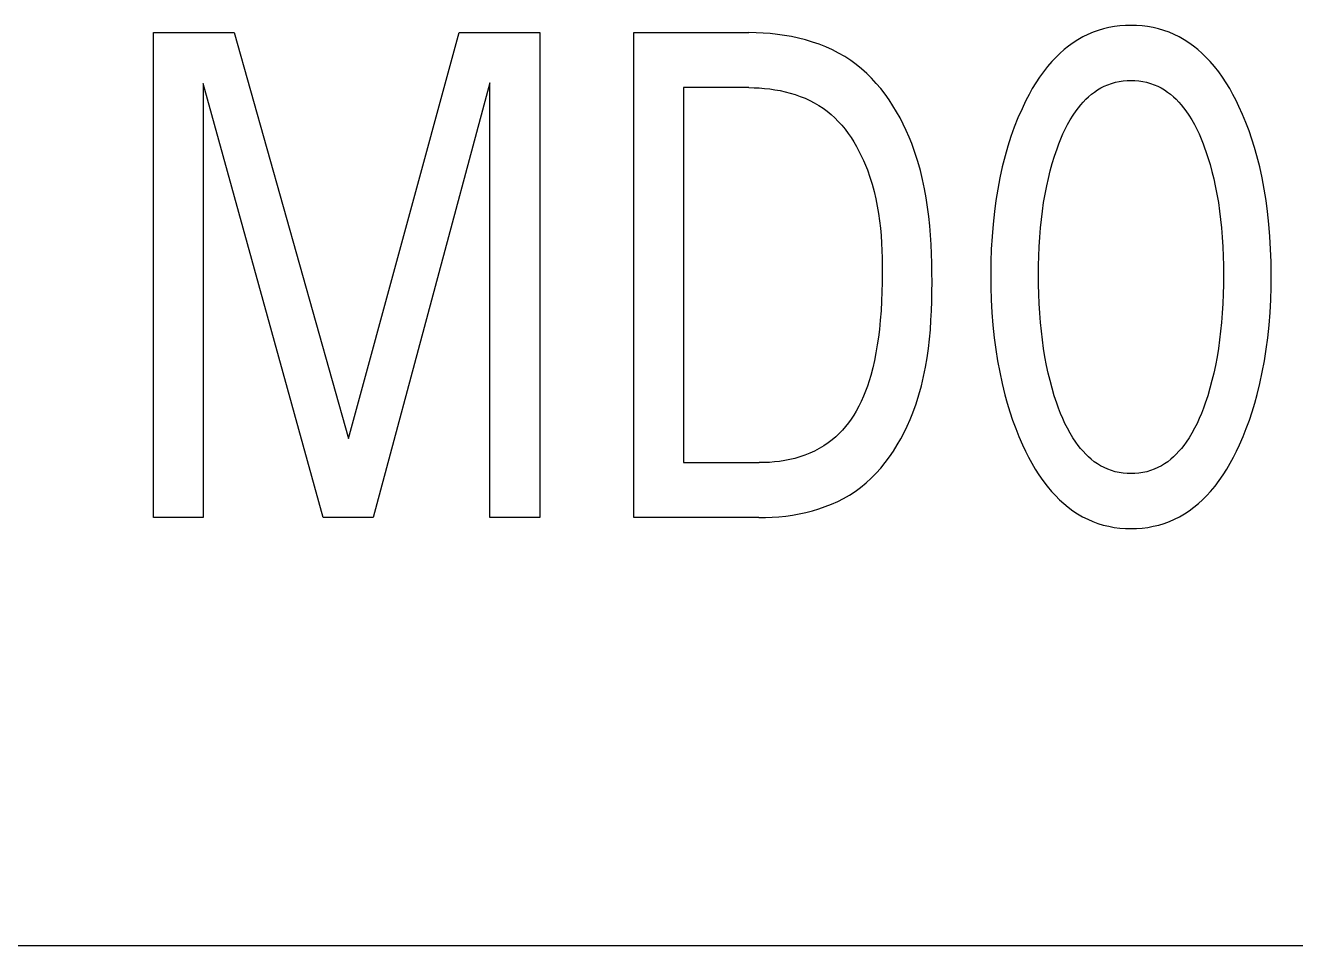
# Model space of a CAD drawing. Extents: x 0 to 420, y 0 to 297.
# Drawn here: x 193.294 to 197.747, y 186.173 to 189.398 of the extents above; entities that cross this region are included whole.
import ezdxf

# ---------------------------------------------------------------- set-up
doc = ezdxf.new("R2010")
doc.units = 0
doc.header["$LTSCALE"] = 23.1
doc.layers.add('10000_FRONT', color=7, linetype='CONTINUOUS')

msp = doc.modelspace()

# ---------------------------------------------------------------- linework, layer by layer
at = {"layer": '10000_FRONT', "color": 7, "linetype": 'CONTINUOUS'}
for p, q in [((197.0736, 189.3858), (197.055, 189.3803)), ((197.0925, 189.3902), (197.0736, 189.3858)), ((197.1116, 189.3936), (197.0925, 189.3902)), ((197.131, 189.396), (197.1116, 189.3936)), ((197.1504, 189.3975), (197.131, 189.396)), ((197.1699, 189.398), (197.1504, 189.3975)), ((197.1894, 189.3975), (197.1699, 189.398)), ((197.2089, 189.3961), (197.1894, 189.3975)), ((197.2283, 189.3936), (197.2089, 189.3961)), ((197.2475, 189.3902), (197.2283, 189.3936)), ((197.2664, 189.3858), (197.2475, 189.3902)), ((197.2851, 189.3804), (197.2664, 189.3858)), ((193.7434, 187.6727), (193.7434, 189.3727)), ((193.7434, 189.3727), (194.0262, 189.3727)), ((194.0262, 189.3727), (194.4265, 187.9498)), ((194.4265, 187.9498), (194.8142, 189.3727)), ((194.8142, 189.3727), (195.097, 189.3727)), ((195.097, 189.3727), (195.097, 187.6727)), ((195.4268, 187.6727), (195.4268, 189.3727)), ((195.4268, 189.3727), (195.8307, 189.3727)), ((195.8555, 189.3723), (195.8307, 189.3727)), ((195.8804, 189.3712), (195.8555, 189.3723)), ((195.9053, 189.3693), (195.8804, 189.3712)), ((195.9303, 189.3665), (195.9053, 189.3693)), ((195.9553, 189.363), (195.9303, 189.3665)), ((195.9802, 189.3586), (195.9553, 189.363)), ((196.0048, 189.3532), (195.9802, 189.3586)), ((196.0292, 189.347), (196.0048, 189.3532)), ((196.0533, 189.3398), (196.0292, 189.347)), ((196.077, 189.3317), (196.0533, 189.3398)), ((196.9674, 189.3371), (196.9512, 189.3255)), ((196.984, 189.3478), (196.9674, 189.3371)), ((197.0012, 189.3576), (196.984, 189.3478)), ((197.019, 189.3664), (197.0012, 189.3576)), ((197.0368, 189.3739), (197.019, 189.3664)), ((197.055, 189.3803), (197.0368, 189.3739)), ((197.3033, 189.3739), (197.2851, 189.3804)), ((197.3212, 189.3664), (197.3033, 189.3739)), ((197.3389, 189.3576), (197.3212, 189.3664)), ((197.3562, 189.3478), (197.3389, 189.3576)), ((197.3728, 189.3371), (197.3562, 189.3478)), ((197.389, 189.3255), (197.3728, 189.3371)), ((196.1002, 189.3226), (196.077, 189.3317)), ((196.1229, 189.3124), (196.1002, 189.3226)), ((196.145, 189.3012), (196.1229, 189.3124)), ((196.1665, 189.2889), (196.145, 189.3012)), ((196.9208, 189.2999), (196.9065, 189.286)), ((196.9357, 189.313), (196.9208, 189.2999)), ((196.9512, 189.3255), (196.9357, 189.313)), ((197.4045, 189.3131), (197.389, 189.3255)), ((197.4194, 189.2999), (197.4045, 189.3131)), ((197.4337, 189.286), (197.4194, 189.2999)), ((196.1872, 189.2755), (196.1665, 189.2889)), ((196.2066, 189.2613), (196.1872, 189.2755)), ((196.2254, 189.2461), (196.2066, 189.2613)), ((196.8773, 189.2537), (196.8628, 189.2352)), ((196.8928, 189.2716), (196.8773, 189.2537)), ((196.9065, 189.286), (196.8928, 189.2716)), ((197.4474, 189.2716), (197.4337, 189.286)), ((197.4628, 189.2538), (197.4474, 189.2716)), ((197.4773, 189.2352), (197.4628, 189.2538)), ((196.2433, 189.2299), (196.2254, 189.2461)), ((196.2605, 189.2128), (196.2433, 189.2299)), ((196.2769, 189.1949), (196.2605, 189.2128)), ((196.8491, 189.2161), (196.8361, 189.1964)), ((196.8628, 189.2352), (196.8491, 189.2161)), ((197.1286, 189.2014), (197.1422, 189.2035)), ((197.1422, 189.2035), (197.156, 189.2048)), ((197.156, 189.2048), (197.1699, 189.2052)), ((197.1699, 189.2052), (197.1837, 189.2048)), ((197.1837, 189.2048), (197.1975, 189.2035)), ((197.1975, 189.2035), (197.2112, 189.2014)), ((197.4909, 189.2161), (197.4773, 189.2352)), ((197.5038, 189.1964), (197.4909, 189.2161)), ((193.9178, 189.1944), (193.9178, 187.6727)), ((194.338, 187.6727), (193.9178, 189.1944)), ((194.9226, 189.1968), (194.5133, 187.6727)), ((194.9226, 187.6727), (194.9226, 189.1968)), ((195.6012, 189.1799), (195.6012, 187.8654)), ((195.8307, 189.1799), (195.6012, 189.1799)), ((195.8307, 189.1799), (195.8488, 189.1796)), ((195.8488, 189.1796), (195.8669, 189.1788)), ((195.8669, 189.1788), (195.8851, 189.1773)), ((195.8851, 189.1773), (195.9034, 189.1753)), ((195.9034, 189.1753), (195.9216, 189.1726)), ((195.9216, 189.1726), (195.9397, 189.1693)), ((195.9397, 189.1693), (195.9576, 189.1653)), ((195.9576, 189.1653), (195.9754, 189.1607)), ((195.9754, 189.1607), (195.993, 189.1553)), ((196.2926, 189.1763), (196.2769, 189.1949)), ((196.3076, 189.1569), (196.2926, 189.1763)), ((196.8239, 189.1763), (196.8124, 189.1557)), ((196.8361, 189.1964), (196.8239, 189.1763)), ((197.0314, 189.1565), (197.0418, 189.1645)), ((197.0418, 189.1645), (197.0527, 189.1719)), ((197.0527, 189.1719), (197.064, 189.1786)), ((197.064, 189.1786), (197.0762, 189.1848)), ((197.0762, 189.1848), (197.0888, 189.1901)), ((197.0888, 189.1901), (197.1018, 189.1947)), ((197.1018, 189.1947), (197.1151, 189.1985)), ((197.1151, 189.1985), (197.1286, 189.2014)), ((197.2112, 189.2014), (197.2247, 189.1985)), ((197.2247, 189.1985), (197.238, 189.1947)), ((197.238, 189.1947), (197.251, 189.1901)), ((197.251, 189.1901), (197.2636, 189.1848)), ((197.2636, 189.1848), (197.2758, 189.1786)), ((197.2758, 189.1786), (197.2871, 189.1719)), ((197.2871, 189.1719), (197.2979, 189.1645)), ((197.2979, 189.1645), (197.3084, 189.1565)), ((197.516, 189.1763), (197.5038, 189.1964)), ((197.5274, 189.1557), (197.516, 189.1763)), ((195.993, 189.1553), (196.0102, 189.1493)), ((196.0102, 189.1493), (196.0271, 189.1425)), ((196.0271, 189.1425), (196.0436, 189.135)), ((196.0436, 189.135), (196.0597, 189.1267)), ((196.0597, 189.1267), (196.0753, 189.1176)), ((196.0753, 189.1176), (196.0903, 189.1077)), ((196.3218, 189.1369), (196.3076, 189.1569)), ((196.3353, 189.1163), (196.3218, 189.1369)), ((196.348, 189.0951), (196.3353, 189.1163)), ((196.7913, 189.1136), (196.7878, 189.1061)), ((196.8016, 189.1348), (196.7913, 189.1136)), ((196.8124, 189.1557), (196.8016, 189.1348)), ((196.9855, 189.1092), (196.9938, 189.1195)), ((196.9938, 189.1195), (197.0026, 189.1294)), ((197.0026, 189.1294), (197.0118, 189.1389)), ((197.0118, 189.1389), (197.0214, 189.148)), ((197.0214, 189.148), (197.0314, 189.1565)), ((197.3084, 189.1565), (197.3184, 189.148)), ((197.3184, 189.148), (197.328, 189.1389)), ((197.328, 189.1389), (197.3372, 189.1294)), ((197.3372, 189.1294), (197.3459, 189.1195)), ((197.3459, 189.1195), (197.3543, 189.1092)), ((197.5383, 189.1348), (197.5274, 189.1557)), ((197.5485, 189.1136), (197.5383, 189.1348)), ((197.5611, 189.0857), (197.5485, 189.1136)), ((196.0903, 189.1077), (196.1046, 189.0972)), ((196.1046, 189.0972), (196.1183, 189.0859)), ((196.1183, 189.0859), (196.1314, 189.0738)), ((196.1314, 189.0738), (196.1439, 189.0611)), ((196.3601, 189.0736), (196.348, 189.0951)), ((196.3714, 189.0516), (196.3601, 189.0736)), ((196.7737, 189.0739), (196.7608, 189.0413)), ((196.7878, 189.1061), (196.7737, 189.0739)), ((196.957, 189.0673), (196.9669, 189.0832)), ((196.9669, 189.0832), (196.9775, 189.0986)), ((196.9775, 189.0986), (196.9855, 189.1092)), ((197.3543, 189.1092), (197.3623, 189.0986)), ((197.3623, 189.0986), (197.3729, 189.0832)), ((197.3729, 189.0832), (197.3828, 189.0673)), ((197.5728, 189.0573), (197.5611, 189.0857)), ((196.1439, 189.0611), (196.1559, 189.0478)), ((196.1559, 189.0478), (196.1674, 189.034)), ((196.1674, 189.034), (196.1782, 189.0196)), ((196.382, 189.0293), (196.3714, 189.0516)), ((196.3918, 189.0067), (196.382, 189.0293)), ((196.7608, 189.0413), (196.749, 189.0083)), ((196.9313, 189.0175), (196.9393, 189.0344)), ((196.9393, 189.0344), (196.9478, 189.051)), ((196.9478, 189.051), (196.957, 189.0673)), ((197.3828, 189.0673), (197.392, 189.051)), ((197.392, 189.051), (197.4005, 189.0344)), ((197.4005, 189.0344), (197.4085, 189.0175)), ((197.5836, 189.0287), (197.5728, 189.0573)), ((197.5936, 188.9998), (197.5836, 189.0287)), ((196.1782, 189.0196), (196.1886, 189.0047)), ((196.1886, 189.0047), (196.1984, 188.9894)), ((196.1984, 188.9894), (196.2076, 188.9737)), ((196.401, 188.9839), (196.3918, 189.0067)), ((196.4124, 188.9527), (196.401, 188.9839)), ((196.749, 189.0083), (196.7382, 188.9749)), ((196.9105, 188.9654), (196.917, 188.983)), ((196.917, 188.983), (196.9239, 189.0003)), ((196.9239, 189.0003), (196.9313, 189.0175)), ((197.4085, 189.0175), (197.4158, 189.0003)), ((197.4158, 189.0003), (197.4228, 188.983)), ((197.4228, 188.983), (197.4292, 188.9654)), ((197.6028, 188.9706), (197.5936, 188.9998)), ((196.2076, 188.9737), (196.2163, 188.9577)), ((196.2163, 188.9577), (196.2245, 188.9414)), ((196.2245, 188.9414), (196.2322, 188.9249)), ((196.4225, 188.9213), (196.4124, 188.9527)), ((196.7285, 188.9412), (196.7187, 188.9025)), ((196.7382, 188.9749), (196.7285, 188.9412)), ((196.8939, 188.914), (196.9019, 188.9398)), ((196.9019, 188.9398), (196.9105, 188.9654)), ((197.4292, 188.9654), (197.4313, 188.9596)), ((197.4313, 188.9596), (197.4394, 188.9351)), ((197.4394, 188.9351), (197.4469, 188.9104)), ((197.6113, 188.9412), (197.6028, 188.9706)), ((197.6211, 188.9025), (197.6113, 188.9412)), ((196.2322, 188.9249), (196.2393, 188.9082)), ((196.2393, 188.9082), (196.246, 188.8913)), ((196.246, 188.8913), (196.2548, 188.8664)), ((196.4315, 188.8896), (196.4225, 188.9213)), ((196.7187, 188.9025), (196.71, 188.8635)), ((196.8867, 188.888), (196.8939, 188.914)), ((197.4469, 188.9104), (197.4537, 188.8856)), ((197.6298, 188.8635), (197.6211, 188.9025)), ((196.2548, 188.8664), (196.2626, 188.8412)), ((196.4393, 188.8577), (196.4315, 188.8896)), ((196.4462, 188.8256), (196.4393, 188.8577)), ((196.71, 188.8635), (196.7025, 188.8243)), ((196.8744, 188.8355), (196.8802, 188.8618)), ((196.8802, 188.8618), (196.8867, 188.888)), ((197.4537, 188.8856), (197.4598, 188.8606)), ((197.4598, 188.8606), (197.4654, 188.8355)), ((197.6372, 188.8243), (197.6298, 188.8635)), ((196.2626, 188.8412), (196.2695, 188.8159)), ((196.2695, 188.8159), (196.2754, 188.7904)), ((196.4521, 188.7934), (196.4462, 188.8256)), ((196.7025, 188.8243), (196.6962, 188.7848)), ((196.8637, 188.7768), (196.8687, 188.8062)), ((196.8687, 188.8062), (196.8744, 188.8355)), ((197.4654, 188.8355), (197.4711, 188.8062)), ((197.4711, 188.8062), (197.4761, 188.7768)), ((197.6436, 188.7848), (197.6372, 188.8243)), ((196.2754, 188.7904), (196.2805, 188.7648)), ((196.2805, 188.7648), (196.2848, 188.739)), ((196.457, 188.761), (196.4521, 188.7934)), ((196.4612, 188.7284), (196.457, 188.761)), ((196.6962, 188.7848), (196.6909, 188.7452)), ((196.8594, 188.7473), (196.8637, 188.7768)), ((197.4761, 188.7768), (197.4804, 188.7473)), ((197.6489, 188.7452), (197.6436, 188.7848)), ((196.2848, 188.739), (196.2884, 188.7132)), ((196.2884, 188.7132), (196.2913, 188.6872)), ((196.4646, 188.6957), (196.4612, 188.7284)), ((196.6909, 188.7452), (196.6862, 188.7015)), ((196.8527, 188.6881), (196.8558, 188.7177)), ((196.8558, 188.7177), (196.8594, 188.7473)), ((197.4804, 188.7473), (197.484, 188.7177)), ((197.484, 188.7177), (197.4871, 188.6881)), ((197.6536, 188.7015), (197.6489, 188.7452)), ((196.2913, 188.6872), (196.2936, 188.6612)), ((196.4672, 188.6629), (196.4646, 188.6957)), ((196.6862, 188.7015), (196.6827, 188.6576)), ((196.85, 188.6552), (196.8527, 188.6881)), ((197.4871, 188.6881), (197.4897, 188.6552)), ((197.6571, 188.6576), (197.6536, 188.7015)), ((196.2936, 188.6612), (196.2953, 188.6351)), ((196.2953, 188.6351), (196.2966, 188.609)), ((196.4693, 188.63), (196.4672, 188.6629)), ((196.4707, 188.5971), (196.4693, 188.63)), ((196.6827, 188.6576), (196.6802, 188.6137)), ((196.848, 188.6222), (196.85, 188.6552)), ((197.4897, 188.6552), (197.4918, 188.6222)), ((197.6595, 188.6137), (197.6571, 188.6576)), ((196.2966, 188.609), (196.2974, 188.5828)), ((196.2974, 188.5828), (196.2978, 188.5566)), ((196.4717, 188.5641), (196.4707, 188.5971)), ((196.6802, 188.6137), (196.6788, 188.5697)), ((196.8458, 188.5563), (196.8466, 188.5893)), ((196.8466, 188.5893), (196.848, 188.6222)), ((197.4918, 188.6222), (197.4932, 188.5893)), ((197.4932, 188.5893), (197.494, 188.5563)), ((197.661, 188.5697), (197.6595, 188.6137)), ((196.2978, 188.5566), (196.2979, 188.5305)), ((196.4722, 188.531), (196.4717, 188.5641)), ((196.6788, 188.5697), (196.6783, 188.5257)), ((196.8455, 188.5233), (196.8458, 188.5563)), ((197.494, 188.5563), (197.4943, 188.5233)), ((197.6615, 188.5257), (197.661, 188.5697)), ((196.2976, 188.4973), (196.2969, 188.4642)), ((196.2979, 188.5305), (196.2976, 188.4973)), ((196.4721, 188.4645), (196.4723, 188.498)), ((196.4723, 188.498), (196.4722, 188.531)), ((196.6783, 188.5257), (196.6788, 188.4809)), ((196.8457, 188.4898), (196.8455, 188.5233)), ((197.4943, 188.5233), (197.494, 188.4898)), ((197.661, 188.481), (197.6615, 188.5257)), ((196.2969, 188.4642), (196.2956, 188.4311)), ((196.4715, 188.4311), (196.4721, 188.4645)), ((196.6788, 188.4809), (196.6801, 188.4362)), ((196.8465, 188.4563), (196.8457, 188.4898)), ((196.8479, 188.4229), (196.8465, 188.4563)), ((197.4932, 188.4563), (197.4918, 188.4229)), ((197.494, 188.4898), (197.4932, 188.4563)), ((197.6596, 188.4364), (197.661, 188.481)), ((196.2956, 188.4311), (196.2937, 188.398)), ((196.4704, 188.3978), (196.4715, 188.4311)), ((196.6801, 188.4362), (196.6826, 188.3915)), ((196.85, 188.3894), (196.8479, 188.4229)), ((197.4918, 188.4229), (197.4898, 188.3894)), ((197.6572, 188.3918), (197.6596, 188.4364)), ((196.2911, 188.365), (196.2878, 188.3321)), ((196.2937, 188.398), (196.2911, 188.365)), ((196.4665, 188.3312), (196.4687, 188.3645)), ((196.4687, 188.3645), (196.4704, 188.3978)), ((196.6826, 188.3915), (196.686, 188.3469)), ((196.8526, 188.3561), (196.85, 188.3894)), ((197.4898, 188.3894), (197.4872, 188.3561)), ((197.6537, 188.3473), (197.6572, 188.3918)), ((196.2878, 188.3321), (196.2844, 188.3049)), ((196.4635, 188.2981), (196.4665, 188.3312)), ((196.686, 188.3469), (196.6907, 188.3024)), ((196.8556, 188.3259), (196.8526, 188.3561)), ((196.8592, 188.2959), (196.8556, 188.3259)), ((197.4842, 188.3259), (197.4806, 188.2959)), ((197.4872, 188.3561), (197.4842, 188.3259)), ((197.6491, 188.3029), (197.6537, 188.3473)), ((196.2805, 188.2778), (196.2759, 188.2508)), ((196.2844, 188.3049), (196.2805, 188.2778)), ((196.4597, 188.2651), (196.4635, 188.2981)), ((196.6907, 188.3024), (196.6959, 188.2622)), ((196.8635, 188.2659), (196.8592, 188.2959)), ((197.4806, 188.2959), (197.4763, 188.2659)), ((197.6439, 188.2627), (197.6491, 188.3029)), ((196.2705, 188.2239), (196.2644, 188.1972)), ((196.2759, 188.2508), (196.2705, 188.2239)), ((196.4495, 188.1996), (196.4551, 188.2323)), ((196.4551, 188.2323), (196.4597, 188.2651)), ((196.6959, 188.2622), (196.7021, 188.2221)), ((196.8684, 188.236), (196.8635, 188.2659)), ((196.874, 188.2063), (196.8684, 188.236)), ((197.4714, 188.236), (197.4658, 188.2063)), ((197.4763, 188.2659), (197.4714, 188.236)), ((197.6376, 188.2226), (197.6439, 188.2627)), ((196.2644, 188.1972), (196.2573, 188.1707)), ((196.4429, 188.1671), (196.4495, 188.1996)), ((196.7021, 188.2221), (196.7095, 188.1822)), ((196.7095, 188.1822), (196.718, 188.1425)), ((196.8798, 188.1794), (196.874, 188.2063)), ((196.8862, 188.1528), (196.8798, 188.1794)), ((197.46, 188.1794), (197.4536, 188.1528)), ((197.4658, 188.2063), (197.46, 188.1794)), ((197.6218, 188.1431), (197.6303, 188.1827)), ((197.6303, 188.1827), (197.6376, 188.2226)), ((196.2459, 188.1339), (196.2393, 188.1158)), ((196.2519, 188.1522), (196.2459, 188.1339)), ((196.2573, 188.1707), (196.2519, 188.1522)), ((196.4264, 188.1028), (196.4353, 188.1348)), ((196.4353, 188.1348), (196.4429, 188.1671)), ((196.718, 188.1425), (196.7277, 188.1032)), ((196.8933, 188.1263), (196.8862, 188.1528)), ((197.4536, 188.1528), (197.4465, 188.1263)), ((197.6121, 188.1037), (197.6218, 188.1431)), ((196.2322, 188.0979), (196.2244, 188.0803)), ((196.2393, 188.1158), (196.2322, 188.0979)), ((196.4163, 188.071), (196.4264, 188.1028)), ((196.7277, 188.1032), (196.736, 188.0734)), ((196.9011, 188.1), (196.8933, 188.1263)), ((196.9096, 188.0739), (196.9011, 188.1)), ((197.4387, 188.1), (197.4301, 188.0739)), ((197.4465, 188.1263), (197.4387, 188.1)), ((197.6038, 188.0738), (197.6121, 188.1037)), ((196.2066, 188.0462), (196.1981, 188.0321)), ((196.2159, 188.0631), (196.2066, 188.0462)), ((196.2244, 188.0803), (196.2159, 188.0631)), ((196.4048, 188.0395), (196.4163, 188.071)), ((196.736, 188.0734), (196.745, 188.0438)), ((196.9161, 188.0559), (196.9096, 188.0739)), ((196.923, 188.038), (196.9161, 188.0559)), ((197.4237, 188.0559), (197.4168, 188.038)), ((197.4301, 188.0739), (197.4237, 188.0559)), ((197.5947, 188.0441), (197.6038, 188.0738)), ((196.1794, 188.005), (196.1692, 187.9921)), ((196.189, 188.0183), (196.1794, 188.005)), ((196.1981, 188.0321), (196.189, 188.0183)), ((196.3854, 187.9936), (196.3955, 188.0164)), ((196.3955, 188.0164), (196.4048, 188.0395)), ((196.745, 188.0438), (196.7549, 188.0144)), ((196.7549, 188.0144), (196.7656, 187.9853)), ((196.9304, 188.0203), (196.923, 188.038)), ((196.9383, 188.0029), (196.9304, 188.0203)), ((196.9468, 187.9858), (196.9383, 188.0029)), ((197.4015, 188.0029), (197.3929, 187.9858)), ((197.4094, 188.0203), (197.4015, 188.0029)), ((197.4168, 188.038), (197.4094, 188.0203)), ((197.5742, 187.9855), (197.5849, 188.0147)), ((197.5849, 188.0147), (197.5947, 188.0441)), ((196.1351, 187.9564), (196.1226, 187.9458)), ((196.147, 187.9678), (196.1351, 187.9564)), ((196.1584, 187.9797), (196.147, 187.9678)), ((196.1692, 187.9921), (196.1584, 187.9797)), ((196.3629, 187.949), (196.3745, 187.9711)), ((196.3745, 187.9711), (196.3854, 187.9936)), ((196.7656, 187.9853), (196.7771, 187.9565)), ((196.7771, 187.9565), (196.7895, 187.9281)), ((196.9561, 187.969), (196.9468, 187.9858)), ((196.966, 187.9526), (196.9561, 187.969)), ((197.3837, 187.969), (197.3738, 187.9526)), ((197.3929, 187.9858), (197.3837, 187.969)), ((197.5503, 187.9281), (197.5627, 187.9566)), ((197.5627, 187.9566), (197.5742, 187.9855)), ((196.0768, 187.9148), (196.0605, 187.9061)), ((196.0927, 187.9242), (196.0768, 187.9148)), ((196.108, 187.9346), (196.0927, 187.9242)), ((196.1226, 187.9458), (196.108, 187.9346)), ((196.3372, 187.9062), (196.3504, 187.9273)), ((196.3504, 187.9273), (196.3629, 187.949)), ((196.7895, 187.9281), (196.7997, 187.9062)), ((196.9767, 187.9367), (196.966, 187.9526)), ((196.9847, 187.9258), (196.9767, 187.9367)), ((196.993, 187.9153), (196.9847, 187.9258)), ((197.0018, 187.9051), (196.993, 187.9153)), ((197.3468, 187.9153), (197.338, 187.9051)), ((197.3551, 187.9258), (197.3468, 187.9153)), ((197.3631, 187.9367), (197.3551, 187.9258)), ((197.3738, 187.9526), (197.3631, 187.9367)), ((197.5401, 187.9062), (197.5503, 187.9281)), ((195.9021, 187.8665), (195.8841, 187.8657)), ((195.9202, 187.8679), (195.9021, 187.8665)), ((195.9382, 187.87), (195.9202, 187.8679)), ((195.9562, 187.8728), (195.9382, 187.87)), ((195.974, 187.8762), (195.9562, 187.8728)), ((195.9916, 187.8805), (195.974, 187.8762)), ((196.009, 187.8855), (195.9916, 187.8805)), ((196.0265, 187.8915), (196.009, 187.8855)), ((196.0437, 187.8984), (196.0265, 187.8915)), ((196.0605, 187.9061), (196.0437, 187.8984)), ((196.3084, 187.8657), (196.3232, 187.8856)), ((196.3232, 187.8856), (196.3372, 187.9062)), ((196.7997, 187.9062), (196.8106, 187.8847)), ((196.8106, 187.8847), (196.8221, 187.8634)), ((197.011, 187.8953), (197.0018, 187.9051)), ((197.0206, 187.8859), (197.011, 187.8953)), ((197.0306, 187.8771), (197.0206, 187.8859)), ((197.0411, 187.8688), (197.0306, 187.8771)), ((197.0521, 187.8612), (197.0411, 187.8688)), ((197.2986, 187.8688), (197.2877, 187.8612)), ((197.3091, 187.8771), (197.2986, 187.8688)), ((197.3192, 187.8859), (197.3091, 187.8771)), ((197.3288, 187.8953), (197.3192, 187.8859)), ((197.338, 187.9051), (197.3288, 187.8953)), ((197.5179, 187.8634), (197.5293, 187.8847)), ((197.5293, 187.8847), (197.5401, 187.9062)), ((195.6012, 187.8654), (195.866, 187.8654)), ((195.8841, 187.8657), (195.866, 187.8654)), ((196.2591, 187.8107), (196.2763, 187.8282)), ((196.2763, 187.8282), (196.2928, 187.8465)), ((196.2928, 187.8465), (196.3084, 187.8657)), ((196.8221, 187.8634), (196.8343, 187.8426)), ((196.8343, 187.8426), (196.8472, 187.8223)), ((196.8472, 187.8223), (196.861, 187.8025)), ((197.0635, 187.8543), (197.0521, 187.8612)), ((197.0757, 187.848), (197.0635, 187.8543)), ((197.0884, 187.8424), (197.0757, 187.848)), ((197.1014, 187.8377), (197.0884, 187.8424)), ((197.1147, 187.8338), (197.1014, 187.8377)), ((197.1283, 187.8308), (197.1147, 187.8338)), ((197.1421, 187.8286), (197.1283, 187.8308)), ((197.1559, 187.8273), (197.1421, 187.8286)), ((197.1699, 187.8269), (197.1559, 187.8273)), ((197.1838, 187.8273), (197.1699, 187.8269)), ((197.1977, 187.8286), (197.1838, 187.8273)), ((197.2115, 187.8308), (197.1977, 187.8286)), ((197.225, 187.8338), (197.2115, 187.8308)), ((197.2384, 187.8377), (197.225, 187.8338)), ((197.2514, 187.8424), (197.2384, 187.8377)), ((197.2641, 187.848), (197.2514, 187.8424)), ((197.2763, 187.8543), (197.2641, 187.848)), ((197.2877, 187.8612), (197.2763, 187.8543)), ((197.4791, 187.8025), (197.4928, 187.8223)), ((197.4928, 187.8223), (197.5057, 187.8426)), ((197.5057, 187.8426), (197.5179, 187.8634)), ((196.2024, 187.7644), (196.2221, 187.7787)), ((196.2221, 187.7787), (196.241, 187.7942)), ((196.241, 187.7942), (196.2591, 187.8107)), ((196.861, 187.8025), (196.8756, 187.7833)), ((196.8756, 187.7833), (196.8912, 187.7648)), ((197.449, 187.7648), (197.4645, 187.7833)), ((197.4645, 187.7833), (197.4791, 187.8025)), ((196.1416, 187.7295), (196.1625, 187.7401)), ((196.1625, 187.7401), (196.1828, 187.7517)), ((196.1828, 187.7517), (196.2024, 187.7644)), ((196.8912, 187.7648), (196.9048, 187.7499)), ((196.9048, 187.7499), (196.9192, 187.7356)), ((196.9192, 187.7356), (196.9341, 187.722)), ((197.4061, 187.722), (197.421, 187.7356)), ((197.421, 187.7356), (197.4353, 187.7499)), ((197.4353, 187.7499), (197.449, 187.7648)), ((196.0065, 187.686), (196.0298, 187.691)), ((196.0298, 187.691), (196.0529, 187.6968)), ((196.0529, 187.6968), (196.0757, 187.7036)), ((196.0757, 187.7036), (196.0981, 187.7113)), ((196.0981, 187.7113), (196.1201, 187.7199)), ((196.1201, 187.7199), (196.1416, 187.7295)), ((196.9341, 187.722), (196.9497, 187.7092)), ((196.9497, 187.7092), (196.9659, 187.6971)), ((196.9659, 187.6971), (196.9827, 187.686)), ((197.3575, 187.686), (197.3743, 187.6971)), ((197.3743, 187.6971), (197.3905, 187.7092)), ((197.3905, 187.7092), (197.4061, 187.722)), ((193.9178, 187.6727), (193.7434, 187.6727)), ((194.5133, 187.6727), (194.338, 187.6727)), ((195.097, 187.6727), (194.9226, 187.6727)), ((195.8651, 187.6727), (195.4268, 187.6727)), ((195.8651, 187.6727), (195.8885, 187.673)), ((195.8885, 187.673), (195.912, 187.6741)), ((195.912, 187.6741), (195.9357, 187.6759)), ((195.9357, 187.6759), (195.9593, 187.6784)), ((195.9593, 187.6784), (195.983, 187.6818)), ((195.983, 187.6818), (196.0065, 187.686)), ((196.9827, 187.686), (197.0001, 187.6759)), ((197.0001, 187.6759), (197.018, 187.6668)), ((197.018, 187.6668), (197.0359, 187.659)), ((197.0359, 187.659), (197.0542, 187.6524)), ((197.0542, 187.6524), (197.0729, 187.6468)), ((197.0729, 187.6468), (197.0919, 187.6422)), ((197.2481, 187.6422), (197.2671, 187.6467)), ((197.2671, 187.6467), (197.2859, 187.6524)), ((197.2859, 187.6524), (197.3043, 187.659)), ((197.3043, 187.659), (197.3222, 187.6668)), ((197.3222, 187.6668), (197.3401, 187.6759)), ((197.3401, 187.6759), (197.3575, 187.686)), ((197.0919, 187.6422), (197.1112, 187.6386)), ((197.1112, 187.6386), (197.1306, 187.6361)), ((197.1306, 187.6361), (197.1502, 187.6346)), ((197.1502, 187.6346), (197.1699, 187.6341)), ((197.1699, 187.6341), (197.1896, 187.6346)), ((197.1896, 187.6346), (197.2092, 187.6361)), ((197.2092, 187.6361), (197.2288, 187.6386)), ((197.2288, 187.6386), (197.2481, 187.6422)), ((137.7976, 186.1727), (207.2976, 186.1727))]:
    msp.add_line(p, q, dxfattribs=at)

doc.saveas('drawing.dxf')
